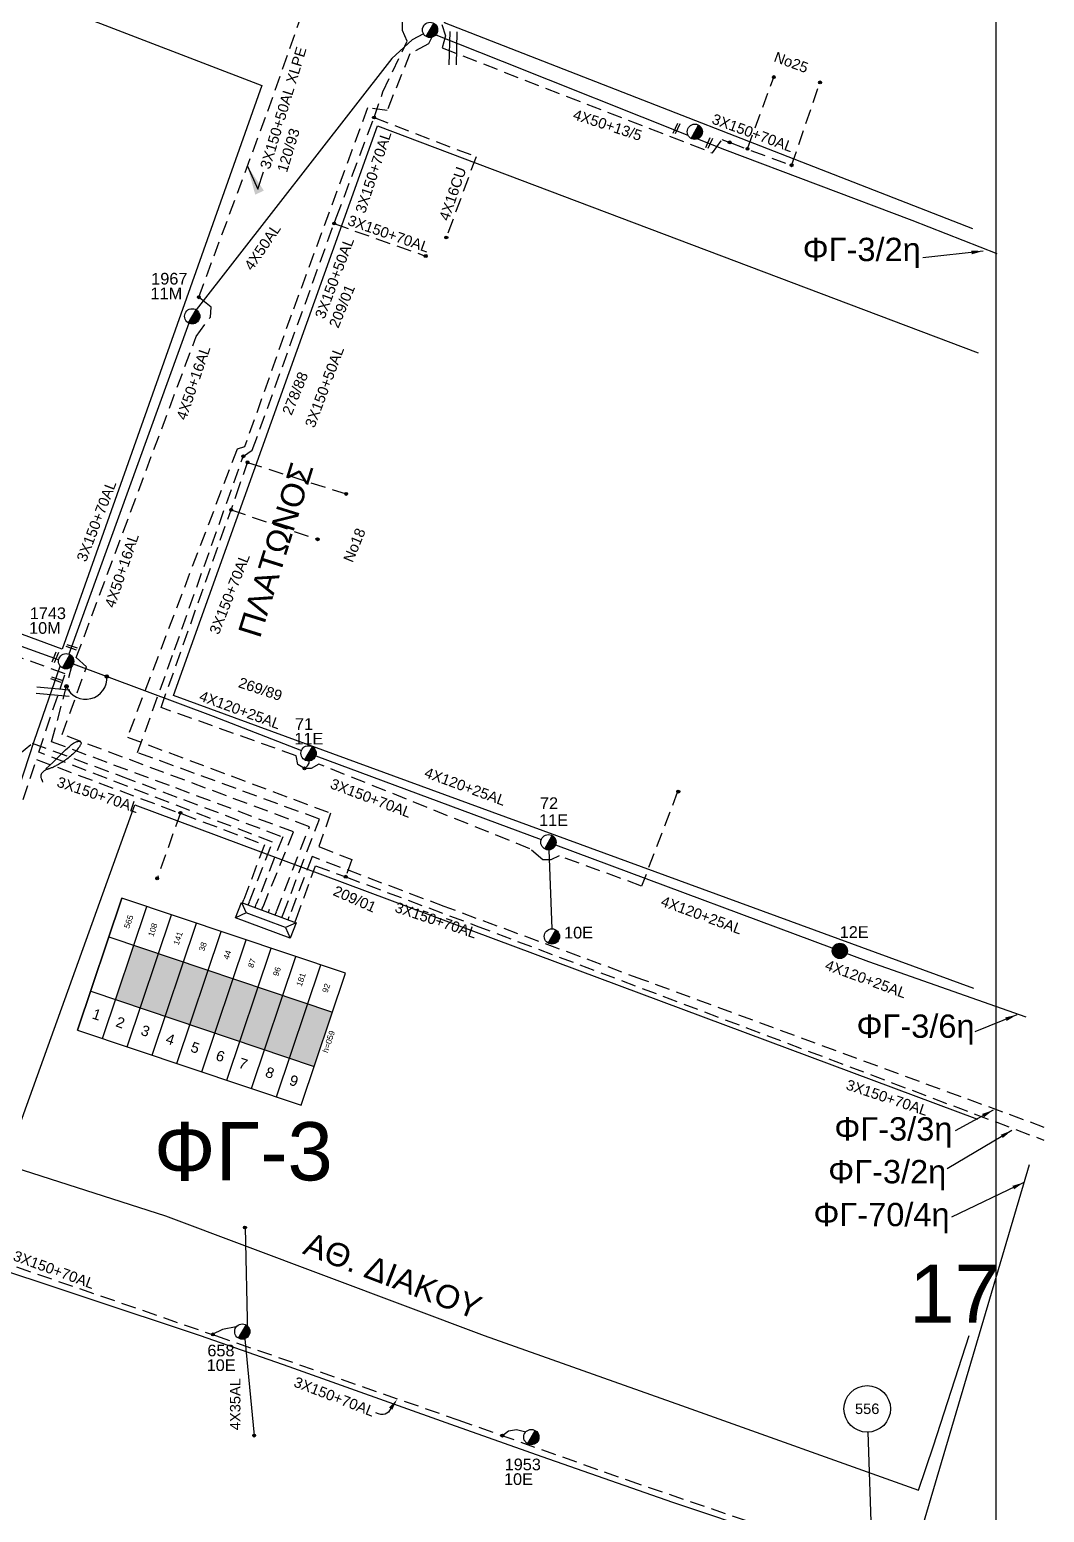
# Model space of a CAD drawing. Header units: millimetres. Extents: x 751 to 1825, y 360 to 872.
# Drawn here: x 1637 to 1724.1, y 468.9 to 596.1 of the extents above; entities that cross this region are included whole.
import ezdxf
from ezdxf.enums import TextEntityAlignment as Align

# ---------------------------------------------------------------- set-up
doc = ezdxf.new("R2010")
doc.units = ezdxf.units.MM
doc.linetypes.add('DASHED', pattern=[19.05, 12.7, -6.35])
for name, color, linetype in [('Άγνωστα', 7, 'Continuous'), ('Ασφαλειοκιβώτια Χ.Τ 9 αναχωρήσεων', 7, 'Continuous'), ('Γέφυρες Εναέριου Δικτύου', 7, 'Continuous'), ('Γυμνά εναέρια ΧΤ (3Φ)   4x35AL', 7, 'Continuous'), ('Γυμνά εναέρια ΧΤ και ΦΟΠ (3Φ)   4x50+16AL', 7, 'Continuous'), ('Επιγραφές - Σχήματα', 7, 'Continuous'), ('Καλώδια ΧΤ   3x150+50AL', 7, 'DASHED'), ('Καλώδια ΧΤ   3x150+70AL', 7, 'DASHED'), ('Καλώδια ΧΤ   3x150AL+50XLPE', 7, 'DASHED'), ('Καλώδια ΧΤ   4x50AL', 7, 'DASHED'), ('Μηχανική τομή', 7, 'Continuous'), ('Στύλος Ξύλινος', 7, 'Continuous'), ('Στύλος Ξύλινος @ 1', 7, 'Continuous'), ('Στύλος ΦΜ', 7, 'Continuous'), ('Στύλος ΦΜ @ 1', 7, 'Continuous'), ('Συνδέσεις', 7, 'Continuous'), ('Συνεστραμμένα ΧΤ   4x120+25 AL', 7, 'SYN_LINE'), ('Τομή', 7, 'Continuous'), ('Υποσταθμός πόλεως', 7, 'Continuous'), ('Υπόβαθρο ΔΕΗ', 7, 'Continuous'), ('Υπόγεια καλώδια Δικτύου ΧΤ και Παρ. ΧΤ - 3X150+70 AL', 7, 'DASHED'), ('Υπόγεια καλώδια Παροχών ΧΤ   4x16CU', 7, 'DASHED')]:
    doc.layers.add(name, color=color, linetype=linetype)
doc.styles.get("Standard").update_dxf_attribs({"font": 'ARIAL.TTF'})
doc.linetypes.add('SYN_LINE', pattern='A,0.5,-0.0001,["/\\/\\/\\/",Standard,S=0.1,R=0,X=0,Y=-0.05],-0.25', length=0.7501)
doc.dimstyles.new('ISO-25', dxfattribs={"dimtxt": 2.5, "dimasz": 2.5, "dimexe": 1.25, "dimexo": 0.625, "dimtad": 1, "dimtxsty": 'Standard', "dimcen": 2.5, "dimadec": 0, "dimazin": 0, "dimtfac": 1, "dimtmove": 0, "dimatfit": 3, "dimfxl": 1, "dimarcsym": 0})

# ---------------------------------------------------------------- blocks, each defined once
blk = doc.blocks.new('ΥΠΑΡΧΩΝ ΤΣΙΜΕΝΤΕΝΙΟΣ ΣΤΥΛΟΣ')
at = {"layer": 'Στύλος ΦΜ'}
blk.add_hatch(color=256, dxfattribs=at).paths.add_polyline_path([(-1.29, -2.28, 0.574793), (2.62, 0, 0.268822), (1.3, 2.27)])
blk.add_line((-1.29, -2.28), (1.3, 2.27), dxfattribs=at)
blk.add_circle((0, 0), 2.62, dxfattribs=at)
at = {"layer": 'Στύλος ΦΜ', "flags": 4}
for tag, p in [('ΑΡΙΘΜΟΣ', (-4.68, 8.05)), ('ΤΥΠΟΣ', (-4.91, 3.03))]:
    blk.add_attdef(tag, p, '', height=4, dxfattribs=at)
blk = doc.blocks.new('_ΣΥΝΔΕΣΗ')
at = {"layer": 'Συνδέσεις', "linetype": 'SYN_LINE', "ltscale": 40}
blk.add_hatch(color=256, dxfattribs=at).paths.add_polyline_path([(0.5, -0.01, 1), (-0.5, -0.01, 1)])
at = {"layer": 'Συνδέσεις'}
blk.add_circle((0, -0.01), 0.5, dxfattribs=at)
blk = doc.blocks.new('ΥΠΑΡΧΩΝ ΞΥΛΙΝΟΣ ΣΤΥΛΟΣ')
at = {"layer": 'Στύλος Ξύλινος'}
h = blk.add_hatch(color=256, dxfattribs=at)
h.paths.add_polyline_path([(-2.62, 0, 0.270008), (-1.29, -2.28), (1.3, 2.27, 0.576266)])
h.paths.add_polyline_path([(-1.29, -2.28, 0.574793), (2.62, 0, 0.268822), (1.3, 2.27)])
blk.add_line((-1.29, -2.28), (1.3, 2.27), dxfattribs=at)
blk.add_circle((0, 0), 2.62, dxfattribs=at)
at = {"layer": 'Στύλος Ξύλινος', "flags": 4}
for tag, p in [('ΑΡΙΘΜΟΣ', (-4.91, 8.6)), ('ΤΥΠΟΣ', (-4.85, 3.39))]:
    blk.add_attdef(tag, p, '', height=4, dxfattribs=at)
blk = doc.blocks.new('ΑΣΦΑΛΕΙΟΚΙΒΩΤΙΟ ΥΠΟΣΤΑΘΜΟΥ 9 ΑΝΑΧΩΡΗΣΕΩΝ')
at = {"layer": 'Ασφαλειοκιβώτια Χ.Τ 9 αναχωρήσεων', "ltscale": 40}
for p, q in [((-23.8, 40.36), (24.02, 40.36)), ((-9.72, 40.36), (-9.72, -40.64)), ((9.94, 40.36), (9.94, -40.64)), ((-23.8, 31.36), (24.02, 31.36)), ((-23.8, 22.36), (24.02, 22.36)), ((-23.8, 13.36), (24.02, 13.36)), ((-23.8, 4.36), (24.02, 4.36)), ((-23.8, -4.64), (24.02, -4.64)), ((-23.8, -13.64), (24.02, -13.64)), ((-23.8, -22.64), (24.02, -22.64)), ((-23.8, -31.64), (24.02, -31.64))]:
    blk.add_line(p, q, dxfattribs=at)
at = {"layer": 'Ασφαλειοκιβώτια Χ.Τ 9 αναχωρήσεων'}
blk.add_lwpolyline([(-23.8, -40.64), (24.02, -40.64), (24.02, 40.36), (-23.8, 40.36)], close=True, dxfattribs=at)
for s, p in [('1', (-18.45, 37.24)), ('2', (-18.45, 28.67)), ('3', (-18.45, 19.6)), ('4', (-18.45, 10.58)), ('5', (-18.45, 1.57)), ('6', (-18.45, -7.57)), ('7', (-18.45, -15.81)), ('8', (-18.45, -25.5)), ('9', (-18.45, -34.19))]:
    blk.add_text(s, height=3.6, rotation=270, dxfattribs=at).set_placement(p)
at = {"layer": 'Ασφαλειοκιβώτια Χ.Τ 9 αναχωρήσεων', "ltscale": 40}
for tag, height, p in [('ΟΝΟΜΑ', 5, (-0.16, 44.31)), ('ΚΕΙΜΕΝΟ 1', 2, (17.06, 35.59)), ('ΚΕΙΜΕΝΟ 2', 2, (17.06, 26.88)), ('ΚΕΙΜΕΝΟ 3', 2, (17.06, 17.69)), ('ΚΕΙΜΕΝΟ 4', 2, (17.06, 8.71)), ('ΚΕΙΜΕΝΟ 5', 2, (17.06, -0.13)), ('ΚΕΙΜΕΝΟ 6', 2, (17.06, -9.05)), ('ΚΕΙΜΕΝΟ 7', 2, (17.06, -18.13)), ('ΚΕΙΜΕΝΟ 8', 2, (17.06, -26.85)), ('ΚΕΙΜΕΝΟ 9', 2, (17.06, -35.99)), ('ΣΧ', 2, (-0.1, -42.64))]:
    blk.add_attdef(tag, text='', height=height, dxfattribs=at).set_placement(p, align=Align.MIDDLE_CENTER)
blk = doc.blocks.new('ΤΟΜΗ')
at = {"layer": 'Τομή', "ltscale": 40}
for p, q in [((-5.68, 0), (5.68, 0)), ((5.68, -2.33), (-5.68, -2.33))]:
    blk.add_line(p, q, dxfattribs=at)
blk = doc.blocks.new('ΜΗΧΑΝΙΚΗ ΤΟΜΗ')
at = {"layer": 'Μηχανική τομή', "ltscale": 40}
for p, q in [((-1.89, 0.78), (1.89, 0.78)), ((1.89, 0), (-1.89, 0))]:
    blk.add_line(p, q, dxfattribs=at)
blk = doc.blocks.new('ΥΠΟΣΤΑΘΜΟΣ ΠΟΛΕΩΣ 9 ΑΝΑΧΩΡΗΣΕΩΝ')
at = {"layer": 'Υποσταθμός πόλεως', "ltscale": 40}
for p, q in [((-9.63, -2.82), (-9.63, -4)), ((-7.12, -2.82), (-7.12, -4)), ((-4.84, -2.82), (-4.84, -4)), ((-2.36, -2.82), (-2.36, -4)), ((0.09, -2.82), (0.09, -4)), ((2.55, -2.82), (2.55, -4)), ((5.02, -2.82), (5.02, -4)), ((7.48, -2.82), (7.48, -4)), ((9.61, -2.82), (9.61, -4))]:
    blk.add_line(p, q, dxfattribs=at)
blk.add_lwpolyline([(-10.02, 2.82), (10.02, 2.82), (10.02, -2.82), (-10.02, -2.82)], close=True, dxfattribs=at)
for points in [[(-7.21, 0), (-10.02, 2.82)], [(-10.02, -2.82), (-7.21, 0)], [(-7.21, 0), (7.21, 0)], [(7.21, 0), (10.02, 2.82)], [(10.02, -2.82), (7.21, 0)]]:
    blk.add_lwpolyline(points, dxfattribs=at)
at = {"layer": 'Υποσταθμός πόλεως', "linetype": 'SYN_LINE', "ltscale": 40, "flags": 1}
for tag, p in [('ΜΕΤΑΣΧΗΜΑΤΙΣΜΟΣ', (10.79, 1.71)), ('ΙΣΧΥΣ', (10.77, -1.08)), ('ΑΡΙΘΜΟΣ', (10.89, -3.8))]:
    blk.add_attdef(tag, p, '', height=1.8, dxfattribs=at)

msp = doc.modelspace()

# ---------------------------------------------------------------- hatches: boundary and pattern name
at = {"layer": 'Ασφαλειοκιβώτια Χ.Τ 9 αναχωρήσεων', "ltscale": 0.1}
for color, points in [(30, [(1648.08, 516.81), (1645.95, 517.53), (1644.38, 512.87), (1646.51, 512.16)]), (62, [(1650.21, 516.1), (1648.08, 516.81), (1646.51, 512.16), (1648.65, 511.44)]), (6, [(1652.34, 515.38), (1650.21, 516.1), (1648.65, 511.44), (1650.78, 510.72)]), (1, [(1654.48, 514.67), (1652.34, 515.38), (1650.78, 510.72), (1652.91, 510.01)]), (27, [(1656.61, 513.95), (1654.48, 514.67), (1652.91, 510.01), (1655.05, 509.29)]), (173, [(1658.74, 513.23), (1656.61, 513.95), (1655.05, 509.29), (1657.18, 508.57)]), (2, [(1660.88, 512.52), (1658.74, 513.23), (1657.18, 508.57), (1659.31, 507.86)]), (85, [(1663.01, 511.8), (1660.88, 512.52), (1659.31, 507.86), (1661.44, 507.14)])]:
    msp.add_hatch(color=color, dxfattribs=at).paths.add_polyline_path(points)

# ---------------------------------------------------------------- linework, layer by layer
at = {"layer": 'Άγνωστα', "color": 85, "linetype": 'DASHED', "ltscale": 0.1}
for points in [[(1672.21, 599.68), (1671.54, 598.16), (1672.41, 596.56), (1672.73, 595.61), (1672.43, 594.56), (1695.66, 585.54), (1696.46, 586.69), (1697.12, 586.45)], [(1698.65, 585.9), (1700.91, 592.05)], [(1702.44, 584.47), (1704.87, 591.59)]]:
    msp.add_lwpolyline(points, dxfattribs=at)
at = {"layer": 'Άγνωστα', "ltscale": 0.1}
msp.add_lwpolyline([(1660.61, 532.72), (1660.87, 532.94), (1661.02, 533.17), (1661.01, 533.36)], dxfattribs=at)
at = {"layer": 'Γέφυρες Εναέριου Δικτύου', "ltscale": 0.1}
msp.add_arc((1641.83, 540.46), 1.81, 202.9914, 4.7076, dxfattribs=at)
at = {"layer": 'Γυμνά εναέρια ΧΤ (3Φ)   4x35AL', "color": 2, "linetype": 'SYN_LINE', "ltscale": 10}
for points in [[(1655.52, 493.3), (1655.72, 484.14)], [(1655.48, 483.75), (1656.29, 475.45)]]:
    msp.add_lwpolyline(points, dxfattribs=at)
at = {"layer": 'Γυμνά εναέρια ΧΤ και ΦΟΠ (3Φ)   4x50+16AL', "color": 2, "linetype": 'DASHED', "ltscale": 0.1}
msp.add_lwpolyline([(1641.01, 542.23), (1651.31, 569.79), (1652.53, 571.46), (1652.6, 572.32), (1651.53, 573.15)], dxfattribs=at)
at = {"layer": 'Γυμνά εναέρια ΧΤ και ΦΟΠ (3Φ)   4x50+16AL', "color": 5, "ltscale": 0.1}
msp.add_lwpolyline([(1722.85, 498.68), (1712.62, 464.1)], dxfattribs=at)
at = {"layer": 'Επιγραφές - Σχήματα', "ltscale": 0.1}
msp.add_lwpolyline([(1720, 856.45), (751.91, 856.45), (751.91, 369.88), (1720, 369.88)], close=True, dxfattribs=at)
for points in [[(1638.4, 532.67), (1638.7, 532.96), (1638.99, 533.23), (1639.25, 533.49), (1639.49, 533.72), (1639.72, 533.94), (1639.92, 534.14), (1640.1, 534.31), (1640.26, 534.45), (1640.39, 534.58), (1640.51, 534.68), (1640.61, 534.76), (1640.7, 534.82), (1640.77, 534.88), (1640.84, 534.91), (1640.9, 534.94), (1640.95, 534.97), (1641, 534.99), (1641.05, 535.01), (1641.1, 535.02), (1641.15, 535.03), (1641.2, 535.04), (1641.24, 535.04), (1641.28, 535.04), (1641.31, 535.03), (1641.34, 535.02), (1641.37, 535), (1641.39, 534.98), (1641.41, 534.96), (1641.42, 534.92), (1641.42, 534.89), (1641.42, 534.85), (1641.41, 534.8), (1641.39, 534.75), (1641.36, 534.7), (1641.33, 534.64), (1641.29, 534.57), (1641.24, 534.51), (1641.18, 534.44), (1641.12, 534.36), (1641.05, 534.28), (1640.97, 534.2), (1640.89, 534.12), (1640.8, 534.03), (1640.71, 533.94), (1640.61, 533.86), (1640.51, 533.77), (1640.41, 533.68), (1640.31, 533.6), (1640.2, 533.52), (1640.09, 533.44), (1639.99, 533.36), (1639.88, 533.29), (1639.77, 533.22), (1639.67, 533.16), (1639.57, 533.1), (1639.48, 533.04), (1639.38, 532.99), (1639.3, 532.95), (1639.22, 532.9), (1639.14, 532.87), (1639.06, 532.83), (1638.99, 532.8), (1638.93, 532.77), (1638.86, 532.75), (1638.8, 532.73), (1638.75, 532.71), (1638.69, 532.69), (1638.64, 532.68), (1638.59, 532.66), (1638.55, 532.64), (1638.5, 532.63), (1638.46, 532.61), (1638.41, 532.59), (1638.37, 532.57), (1638.33, 532.55), (1638.3, 532.53), (1638.26, 532.51), (1638.23, 532.48), (1638.19, 532.46), (1638.16, 532.43), (1638.13, 532.4), (1638.1, 532.37), (1638.08, 532.34), (1638.05, 532.31), (1638.03, 532.27), (1638.01, 532.23), (1638, 532.2), (1637.98, 532.16), (1637.97, 532.11), (1637.97, 532.06), (1637.97, 532.01), (1637.98, 531.94), (1637.99, 531.87), (1638.02, 531.77), (1638.07, 531.67), (1638.12, 531.54)], [(1668.01, 477.76), (1667.92, 477.61), (1667.81, 477.47), (1667.68, 477.37), (1667.53, 477.29), (1667.36, 477.25), (1667.17, 477.25), (1666.96, 477.3), (1666.74, 477.41)]]:
    msp.add_lwpolyline(points, dxfattribs=at)
msp.add_circle((1708.93, 477.74), 2, dxfattribs=at)
at = {"layer": 'Επιγραφές - Σχήματα'}
msp.add_solid([(1667.87, 477.86), (1668.58, 478.58), (1668.15, 477.67)], dxfattribs=at)
at = {"layer": 'Καλώδια ΧΤ   3x150+50AL', "color": 30, "linetype": 'DASHED', "ltscale": 0.1}
msp.add_lwpolyline([(1671.68, 595.76), (1671.27, 594.92), (1669.67, 594.05), (1667.7, 589.19), (1666.03, 589.41), (1659.47, 571.63), (1655.47, 560.31), (1654.82, 560.12), (1645.4, 535.4), (1662.85, 528.88), (1661.85, 526), (1664.68, 524.89), (1664.15, 523.41)], dxfattribs=at)
at = {"layer": 'Καλώδια ΧΤ   3x150+50AL', "color": 30, "linetype": 'SYN_LINE', "ltscale": 10}
for points in [[(1671.89, 595.68), (1677.59, 593.42), (1693.54, 587.08)], [(1694.37, 586.75), (1696.67, 585.84), (1712.76, 579.77), (1720.05, 576.9)]]:
    msp.add_lwpolyline(points, dxfattribs=at)
at = {"layer": 'Καλώδια ΧΤ   3x150+50AL', "color": 85, "linetype": 'DASHED', "ltscale": 0.1}
msp.add_lwpolyline([(1655.36, 559.51), (1656.13, 560.03), (1663.15, 579.48)], dxfattribs=at)
at = {"layer": 'Καλώδια ΧΤ   3x150+70AL', "color": 85, "linetype": 'DASHED', "ltscale": 0.1}
for points in [[(1663.16, 579.49), (1663.33, 579.97), (1666.58, 588.58), (1667.35, 590.78), (1669.42, 595.14), (1669.03, 596.04), (1669.03, 597.07), (1669.43, 597.89), (1670.56, 598.41), (1671.13, 600.12)], [(1663.15, 579.48), (1671.01, 576.69)], [(1658.78, 520.2), (1661.89, 528.37), (1646.28, 534.07), (1649.44, 542.88), (1655.35, 559.5)]]:
    msp.add_lwpolyline(points, dxfattribs=at)
at = {"layer": 'Καλώδια ΧΤ   3x150+70AL', "color": 87, "linetype": 'DASHED', "ltscale": 0.1}
msp.add_lwpolyline([(1697.16, 586.43), (1702.44, 584.47)], dxfattribs=at)
at = {"layer": 'Καλώδια ΧΤ   3x150+70AL', "color": 2, "linetype": 'Continuous', "ltscale": 0.1}
msp.add_lwpolyline([(1650.69, 570.93), (1640.37, 542.52)], dxfattribs=at)
at = {"layer": 'Καλώδια ΧΤ   3x150+70AL', "color": 173, "linetype": 'DASHED', "ltscale": 0.1}
msp.add_lwpolyline([(1655.89, 521.28), (1657.87, 526.37), (1637.8, 534.12), (1640.06, 540.84), (1618.85, 548.47), (1617.42, 550.03), (1596.06, 558.72), (1593.78, 558.37), (1574.83, 565.56)], dxfattribs=at)
at = {"layer": 'Καλώδια ΧΤ   3x150+70AL', "color": 27, "linetype": 'DASHED', "ltscale": 0.1}
for points in [[(1692.65, 530.73), (1689.56, 522.62), (1682.48, 525.21), (1681.77, 524.87), (1681.07, 524.88), (1679.97, 525.82), (1661.85, 533.09), (1661.19, 532.71), (1660.61, 532.71), (1660.05, 533.04), (1659.9, 533.8), (1648.29, 537.94), (1654.74, 556.13), (1655.72, 558.98)], [(1655.72, 558.98), (1664.18, 556.27)], [(1654.31, 554.91), (1661.73, 552.37)], [(1657.05, 520.84), (1659.67, 527.26), (1649.01, 531.24), (1638.9, 534.99), (1640.63, 541.49)]]:
    msp.add_lwpolyline(points, dxfattribs=at)
at = {"layer": 'Καλώδια ΧΤ   3x150+70AL', "color": 6, "linetype": 'DASHED', "ltscale": 0.1}
msp.add_lwpolyline([(1613.42, 542.68), (1636.13, 533.96), (1637.22, 534.88), (1644.88, 532.05), (1658.74, 526.83), (1656.47, 521.06)], dxfattribs=at)
at = {"layer": 'Καλώδια ΧΤ   3x150+70AL', "color": 2, "linetype": 'DASHED', "ltscale": 0.1}
for points in [[(1658.2, 520.42), (1661.04, 527.7), (1639.81, 535.62), (1641.89, 541.43), (1641.01, 542.23)], [(1624.23, 491.51), (1625.08, 493.66), (1652.97, 484.03), (1673.79, 476.8), (1688.31, 471.64), (1704.48, 466.11), (1704.81, 466.24), (1704.96, 466.71), (1705, 467.12), (1705.28, 467.39), (1705.58, 467.62), (1705.91, 467.59), (1707.86, 466.95)], [(1654.75, 484.77), (1653.57, 484.56), (1652.69, 484.13)]]:
    msp.add_lwpolyline(points, dxfattribs=at)
at = {"layer": 'Καλώδια ΧΤ   3x150+70AL', "color": 1, "linetype": 'Continuous', "ltscale": 0.1}
msp.add_lwpolyline([(1631.82, 518.33), (1635.12, 528.05), (1637.43, 535.13), (1639.64, 541.48)], dxfattribs=at)
at = {"layer": 'Καλώδια ΧΤ   3x150+70AL', "color": 1, "linetype": 'DASHED', "ltscale": 0.1}
for points in [[(1622.51, 515.29), (1630.94, 512.57), (1632.57, 517.66), (1632.77, 519.23), (1637.61, 533.48), (1657.17, 526.16), (1655.39, 521.46), (1655.39, 521.46), (1655.39, 521.46)], [(1649.95, 528.89), (1647.96, 523.26)]]:
    msp.add_lwpolyline(points, dxfattribs=at)
at = {"layer": 'Καλώδια ΧΤ   3x150+70AL', "color": 62, "linetype": 'DASHED', "ltscale": 0.1}
msp.add_lwpolyline([(1724.14, 501.9), (1689.66, 514.57), (1672.61, 520.86), (1661.26, 525.14), (1659.31, 520), (1659.31, 520)], dxfattribs=at)
at = {"layer": 'Καλώδια ΧΤ   3x150+70AL', "color": 30, "linetype": 'DASHED', "ltscale": 0.1}
msp.add_lwpolyline([(1659.9, 519.78), (1659.9, 519.78), (1661.55, 524.35), (1664.15, 523.41), (1675.35, 519.21), (1724.11, 500.81)], dxfattribs=at)
at = {"layer": 'Καλώδια ΧΤ   3x150AL+50XLPE', "color": 2, "linetype": 'DASHED', "ltscale": 0.1}
msp.add_lwpolyline([(1651.53, 573.15), (1657.46, 589.13), (1660.86, 598.82), (1651.77, 602.36), (1651.97, 602.88)], dxfattribs=at)
at = {"layer": 'Καλώδια ΧΤ   4x50AL', "color": 2, "linetype": 'Continuous', "ltscale": 0.1}
msp.add_lwpolyline([(1670.82, 595.78), (1669.86, 595.25), (1668.1, 593.66), (1651.32, 572.08)], dxfattribs=at)
at = {"layer": 'Συνεστραμμένα ΧΤ   4x120+25 AL', "color": 6, "linetype": 'SYN_LINE', "ltscale": 10}
msp.add_lwpolyline([(1639.5, 542.02), (1629.22, 545.73), (1619.88, 549.06)], dxfattribs=at)
at = {"layer": 'Συνεστραμμένα ΧΤ   4x120+25 AL', "color": 27, "linetype": 'SYN_LINE', "ltscale": 10}
for points in [[(1640.76, 541.69), (1652.76, 537.19), (1660.35, 534.24)], [(1661.57, 533.78), (1680.94, 526.61)], [(1682.17, 526.16), (1709.04, 516.14), (1722.56, 511.38)]]:
    msp.add_lwpolyline(points, dxfattribs=at)
at = {"layer": 'Συνεστραμμένα ΧΤ   4x120+25 AL', "color": 27, "linetype": 'Continuous', "ltscale": 0.1}
msp.add_lwpolyline([(1681.58, 525.73), (1681.84, 518.94)], dxfattribs=at)
at = {"layer": 'Υπόβαθρο ΔΕΗ', "ltscale": 0.1}
for points in [[(1717.99, 579.02), (1672.64, 596.72), (1679.43, 615.51), (1691.67, 649.44)], [(1718.08, 513.83), (1649.37, 538.97), (1666.88, 587.88), (1718.45, 568.39)], [(1634.95, 498.72), (1646.03, 529.6), (1718.4, 502.61)], [(1634.95, 498.72), (1648.67, 494.31), (1676.05, 484.03), (1692.97, 478.04), (1713.34, 470.77), (1714.62, 474.57), (1717.69, 484.03)]]:
    msp.add_lwpolyline(points, dxfattribs=at)
for points in [[(1551.74, 631.75), (1656.95, 591.32), (1639.81, 542.94), (1618.11, 550.97), (1595.1, 559.76), (1539.21, 580.56), (1534.07, 582.56), (1551.74, 631.75)], [(1651.65, 484.03), (1659.26, 481.38), (1673.16, 476.43), (1680.99, 473.66), (1692.21, 469.74), (1700.5, 466.95), (1711.41, 463.02), (1710.52, 460.07), (1706, 445.02), (1702.01, 432.12), (1699.41, 423.69), (1690.44, 427.29), (1669.54, 435.63), (1635.77, 449.05), (1619.2, 455.71), (1629.46, 484.03), (1631.83, 490.63)]]:
    msp.add_lwpolyline(points, close=True, dxfattribs=at)
at = {"layer": 'Υπόγεια καλώδια Δικτύου ΧΤ και Παρ. ΧΤ - 3X150+70 AL', "color": 2, "linetype": 'DASHED', "ltscale": 0.1}
msp.add_lwpolyline([(1677.6, 475.44), (1678.14, 475.86), (1678.81, 475.97), (1679.62, 475.78)], dxfattribs=at)
at = {"layer": 'Υπόγεια καλώδια Παροχών ΧΤ   4x16CU', "color": 85, "linetype": 'DASHED', "ltscale": 0.1}
msp.add_lwpolyline([(1666.58, 588.58), (1675.34, 585.22), (1672.79, 578.28)], dxfattribs=at)

# ---------------------------------------------------------------- block references
at = {"layer": 'Ασφαλειοκιβώτια Χ.Τ 9 αναχωρήσεων', "ltscale": 0.1}
ref = msp.add_blockref('ΑΣΦΑΛΕΙΟΚΙΒΩΤΙΟ ΥΠΟΣΤΑΘΜΟΥ 9 ΑΝΑΧΩΡΗΣΕΩΝ', (1652.59, 512.68), dxfattribs=dict(at, xscale=0.2500000000000197, yscale=0.2500000000000197, zscale=0.2500000000000197, rotation=71.4344406352107))
ref.add_attrib('ΣΧ', 'h=059', dxfattribs={"ltscale": 40, "height": 0.5, "rotation": 71.4344}).set_placement((1662.69, 509.26), align=Align.MIDDLE_CENTER)
ref.add_attrib('ΚΕΙΜΕΝΟ 2', '108', dxfattribs={"ltscale": 40, "height": 0.5, "rotation": 71.4344}).set_placement((1647.58, 518.86), align=Align.MIDDLE_CENTER)
ref.add_attrib('ΚΕΙΜΕΝΟ 1', '565', dxfattribs={"ltscale": 40, "height": 0.5, "rotation": 71.4344}).set_placement((1645.51, 519.56), align=Align.MIDDLE_CENTER)
ref.add_attrib('ΚΕΙΜΕΝΟ 3', '141', dxfattribs={"ltscale": 40, "height": 0.5, "rotation": 71.4344}).set_placement((1649.75, 518.13), align=Align.MIDDLE_CENTER)
ref.add_attrib('ΚΕΙΜΕΝΟ 4', '38', dxfattribs={"ltscale": 40, "height": 0.5, "rotation": 71.4344}).set_placement((1651.88, 517.42), align=Align.MIDDLE_CENTER)
ref.add_attrib('ΚΕΙΜΕΝΟ 5', '44', dxfattribs={"ltscale": 40, "height": 0.5, "rotation": 71.4344}).set_placement((1653.98, 516.71), align=Align.MIDDLE_CENTER)
ref.add_attrib('ΚΕΙΜΕΝΟ 6', '87', dxfattribs={"ltscale": 40, "height": 0.5, "rotation": 71.4344}).set_placement((1656.09, 516), align=Align.MIDDLE_CENTER)
ref.add_attrib('ΚΕΙΜΕΝΟ 7', '96', dxfattribs={"ltscale": 40, "height": 0.5, "rotation": 71.4344}).set_placement((1658.24, 515.28), align=Align.MIDDLE_CENTER)
ref.add_attrib('ΚΕΙΜΕΝΟ 8', '181', dxfattribs={"ltscale": 40, "height": 0.5, "rotation": 71.4344}).set_placement((1660.31, 514.59), align=Align.MIDDLE_CENTER)
ref.add_attrib('ΚΕΙΜΕΝΟ 9', '92', dxfattribs={"ltscale": 40, "height": 0.5, "rotation": 71.4344}).set_placement((1662.47, 513.86), align=Align.MIDDLE_CENTER)
at = {"layer": 'Μηχανική τομή', "ltscale": 0.1}
for p, xscale, yscale, zscale, rotation in [((1692.64, 587.6), 0.2499999999999939, 0.2499999999999939, 0.2499999999999939, 65.53625031190522), ((1695.44, 586.36), 0.2499999999999939, 0.2499999999999939, 0.2499999999999939, 65.53625031190522), ((1639.3, 542.22), 0.2499999999999407, 0.2499999999999407, 0.2499999999999407, 68.1803369868874), ((1640.59, 543.02), 0.2500000000000341, 0.2500000000000341, 0.2500000000000341, 341.5806673514177), ((1639.27, 540.25), 0.2500000000000341, 0.2500000000000341, 0.2500000000000341, 341.5806673514177)]:
    msp.add_blockref('ΜΗΧΑΝΙΚΗ ΤΟΜΗ', p, dxfattribs=dict(at, xscale=xscale, yscale=yscale, zscale=zscale, rotation=rotation))
at = {"layer": 'Στύλος Ξύλινος @ 1', "ltscale": 0.1}
ref = msp.add_blockref('ΥΠΑΡΧΩΝ ΞΥΛΙΝΟΣ ΣΤΥΛΟΣ', (1706.58, 517.05), dxfattribs=dict(at, xscale=0.25, yscale=0.25, zscale=0.25))
ref.add_attrib('ΤΥΠΟΣ', '12E', (1706.57, 518.17), dxfattribs={"layer": 'Στύλος Ξύλινος', "height": 1, "flags": 4})
at = {"layer": 'Στύλος ΦΜ @ 1', "ltscale": 0.1}
ref = msp.add_blockref('ΥΠΑΡΧΩΝ ΤΣΙΜΕΝΤΕΝΙΟΣ ΣΤΥΛΟΣ', (1671.39, 596.1), dxfattribs=dict(at, xscale=0.25, yscale=0.25, zscale=0.25))
ref.add_attrib('ΤΥΠΟΣ', '901', (1673.74, 598.23), dxfattribs={"layer": 'Στύλος ΦΜ', "height": 1, "flags": 4})
ref.add_attrib('ΑΡΙΘΜΟΣ', '11M', (1673.74, 596.79), dxfattribs={"layer": 'Στύλος ΦΜ', "height": 1, "flags": 4})
at = {"layer": 'Στύλος ΦΜ @ 1', "ltscale": 0.1, "xscale": 0.25, "yscale": 0.25, "zscale": 0.25}
msp.add_blockref('ΥΠΑΡΧΩΝ ΤΣΙΜΕΝΤΕΝΙΟΣ ΣΤΥΛΟΣ', (1694.13, 587.36), dxfattribs=at)
at = {"layer": 'Στύλος ΦΜ @ 1', "ltscale": 0.1}
ref = msp.add_blockref('ΥΠΑΡΧΩΝ ΤΣΙΜΕΝΤΕΝΙΟΣ ΣΤΥΛΟΣ', (1650.97, 571.52), dxfattribs=dict(at, xscale=0.25, yscale=0.25, zscale=0.25))
ref.add_attrib('ΤΥΠΟΣ', '11M', (1647.39, 572.99), dxfattribs={"layer": 'Στύλος ΦΜ', "height": 1, "flags": 4})
ref.add_attrib('ΑΡΙΘΜΟΣ', '1967', (1647.45, 574.25), dxfattribs={"layer": 'Στύλος ΦΜ', "height": 1, "flags": 4})
ref = msp.add_blockref('ΥΠΑΡΧΩΝ ΤΣΙΜΕΝΤΕΝΙΟΣ ΣΤΥΛΟΣ', (1640.14, 541.91), dxfattribs=dict(at, xscale=0.25, yscale=0.25, zscale=0.25))
ref.add_attrib('ΤΥΠΟΣ', '10M', (1636.96, 544.27), dxfattribs={"layer": 'Στύλος ΦΜ', "height": 1, "flags": 4})
ref.add_attrib('ΑΡΙΘΜΟΣ', '1743', (1637.02, 545.53), dxfattribs={"layer": 'Στύλος ΦΜ', "height": 1, "flags": 4})
at = {"layer": 'Στύλος ΦΜ @ 1', "ltscale": 0.1, "xscale": 0.25, "yscale": 0.25, "zscale": 0.25}
msp.add_blockref('ΥΠΑΡΧΩΝ ΤΣΙΜΕΝΤΕΝΙΟΣ ΣΤΥΛΟΣ', (1660.96, 534.01), dxfattribs=at).add_auto_attribs({'ΤΥΠΟΣ': '11E', 'ΑΡΙΘΜΟΣ': '71'})
at = {"layer": 'Στύλος ΦΜ @ 1', "ltscale": 0.1}
ref = msp.add_blockref('ΥΠΑΡΧΩΝ ΤΣΙΜΕΝΤΕΝΙΟΣ ΣΤΥΛΟΣ', (1681.56, 526.38), dxfattribs=dict(at, xscale=0.25, yscale=0.25, zscale=0.25))
ref.add_attrib('ΤΥΠΟΣ', '11E', (1680.76, 527.77), dxfattribs={"layer": 'Στύλος ΦΜ', "height": 1, "flags": 4})
ref.add_attrib('ΑΡΙΘΜΟΣ', '72', (1680.83, 529.23), dxfattribs={"layer": 'Στύλος ΦΜ', "height": 1, "flags": 4})
ref = msp.add_blockref('ΥΠΑΡΧΩΝ ΤΣΙΜΕΝΤΕΝΙΟΣ ΣΤΥΛΟΣ', (1681.86, 518.29), dxfattribs=dict(at, xscale=0.25, yscale=0.25, zscale=0.25))
ref.add_attrib('ΤΥΠΟΣ', '10E', (1682.9, 518.12), dxfattribs={"layer": 'Στύλος ΦΜ', "height": 1, "flags": 4})
ref = msp.add_blockref('ΥΠΑΡΧΩΝ ΤΣΙΜΕΝΤΕΝΙΟΣ ΣΤΥΛΟΣ', (1655.27, 484.37), dxfattribs=dict(at, xscale=0.25, yscale=0.25, zscale=0.25))
ref.add_attrib('ΤΥΠΟΣ', '10E', (1652.21, 480.99), dxfattribs={"layer": 'Στύλος ΦΜ', "height": 1, "flags": 4})
ref.add_attrib('ΑΡΙΘΜΟΣ', '658', (1652.27, 482.25), dxfattribs={"layer": 'Στύλος ΦΜ', "height": 1, "flags": 4})
ref = msp.add_blockref('ΥΠΑΡΧΩΝ ΤΣΙΜΕΝΤΕΝΙΟΣ ΣΤΥΛΟΣ', (1680.09, 475.32), dxfattribs=dict(at, xscale=0.25, yscale=0.25, zscale=0.25))
ref.add_attrib('ΤΥΠΟΣ', '10E', (1677.74, 471.21), dxfattribs={"layer": 'Στύλος ΦΜ', "height": 1, "flags": 4})
ref.add_attrib('ΑΡΙΘΜΟΣ', '1953', (1677.8, 472.47), dxfattribs={"layer": 'Στύλος ΦΜ', "height": 1, "flags": 4})
at = {"layer": 'Συνδέσεις', "ltscale": 0.1, "xscale": 0.25, "yscale": 0.25, "zscale": 0.25}
for p in [(1700.91, 592.06), (1704.88, 591.6), (1666.58, 588.59), (1697.12, 586.45), (1698.65, 585.91), (1702.44, 584.49), (1663.16, 579.49), (1672.79, 578.29), (1671.02, 576.7), (1651.54, 573.16), (1655.36, 559.51), (1655.72, 558.99), (1664.19, 556.28), (1654.31, 554.92), (1661.74, 552.39), (1660.61, 532.72), (1692.71, 530.73), (1649.95, 528.9), (1647.96, 523.28), (1664.15, 523.42), (1655.5, 493.31), (1652.74, 484.13), (1656.29, 475.45), (1677.6, 475.45)]:
    msp.add_blockref('_ΣΥΝΔΕΣΗ', p, dxfattribs=at)
at = {"layer": 'Συνδέσεις', "xscale": 0.3, "yscale": 0.3, "zscale": 0.345700799648589}
for p in [(1640.17, 539.76), (1643.63, 540.61)]:
    msp.add_blockref('_ΣΥΝΔΕΣΗ', p, dxfattribs=at)
at = {"layer": 'Τομή', "ltscale": 0.1}
for p, xscale, yscale, zscale, rotation in [((1673.66, 594.52), 0.2499999999999948, 0.2499999999999948, 0.2499999999999948, 268.538955079053), ((1639.04, 539.6), 0.2499999999999774, 0.2499999999999774, 0.2499999999999774, 354.8833122180604)]:
    msp.add_blockref('ΤΟΜΗ', p, dxfattribs=dict(at, xscale=xscale, yscale=yscale, zscale=zscale, rotation=rotation))
at = {"layer": 'Υποσταθμός πόλεως', "xscale": 0.2499999999998139, "yscale": 0.2499999999998139, "zscale": 0.2499999999998139, "rotation": 159.5483861330024}
msp.add_blockref('ΥΠΟΣΤΑΘΜΟΣ ΠΟΛΕΩΣ 9 ΑΝΑΧΩΡΗΣΕΩΝ', (1657.29, 519.68), dxfattribs=at)

# ---------------------------------------------------------------- texts
at = {"layer": 'Άγνωστα', "ltscale": 0.1, "insert": (1683.87, 589.32), "char_height": 0.9, "width": 8.5591, "attachment_point": 1, "rotation": 341.9243}
msp.add_mtext('4X50+13/5', dxfattribs=at)
at = {"layer": 'Γυμνά εναέρια ΧΤ (3Φ)   4x35AL', "color": 7, "ltscale": 0.1, "insert": (1654.21, 475.91), "char_height": 0.9, "width": 84.1859, "attachment_point": 1, "rotation": 90}
msp.add_mtext('4X35AL', dxfattribs=at)
at = {"layer": 'Γυμνά εναέρια ΧΤ και ΦΟΠ (3Φ)   4x50+16AL', "color": 7, "ltscale": 0.1, "char_height": 0.9, "width": 84.1859, "attachment_point": 1, "rotation": 71.2969}
for insert in [(1649.58, 562.83), (1643.43, 546.72)]:
    msp.add_mtext('4X50+16AL', dxfattribs=dict(at, insert=insert))
at = {"layer": 'Επιγραφές - Σχήματα', "ltscale": 0.1, "char_height": 0.9, "attachment_point": 1}
for s, insert, width, rotation in [('No25', (1701.15, 594.26), 8.5591, 339.8971), ('120/93', (1658.24, 584.07), 84.1859, 73.0581), ('209/01', (1662.68, 570.78), 8.5591, 67.7357), ('278/88', (1658.66, 563.3), 8.5591, 67.7357), ('No18', (1663.91, 550.66), 8.5591, 67.7357), ('269/89', (1655.14, 540.56), 8.5591, 341.5532), ('209/01', (1663.35, 522.69), 8.5591, 336.2697)]:
    msp.add_mtext(s, dxfattribs=dict(at, insert=insert, width=width, rotation=rotation))
at = {"layer": 'Επιγραφές - Σχήματα', "ltscale": 0.1}
for s, insert, char_height, width, attachment_point in [('ΦΓ-3/2η', (1708.46, 576.96), 2, 8.5591, 5), ('ΦΓ-3/6η', (1713.08, 510.29), 2, 8.5591, 5), ('ΦΓ-3/3η', (1711.18, 501.47), 2, 8.5591, 5), ('ΦΓ-3/2η', (1710.65, 497.8), 2, 8.5591, 5), ('ΦΓ-70/4η', (1710.16, 494.12), 2, 8.5591, 5), ('17', (1712.54, 490.13), 5, 9.6451, 1), ('556', (1708.93, 477.74), 0.9, 5.0311, 5)]:
    msp.add_mtext(s, dxfattribs=dict(at, insert=insert, char_height=char_height, width=width, attachment_point=attachment_point))
at = {"layer": 'Επιγραφές - Σχήματα', "ltscale": 0.1, "char_height": 2, "attachment_point": 5}
for s, insert, rotation in [('ΠΛΑΤΩΝΟΣ', (1658.15, 551.48), 72.6122), ('ΑΘ. ΔΙΑΚΟΥ', (1668.19, 489.16), 339.0705)]:
    msp.add_mtext(s, dxfattribs=dict(at, insert=insert, rotation=rotation))
at = {"layer": 'Επιγραφές - Σχήματα', "insert": (1647.67, 502.35), "char_height": 5, "width": 1.551, "attachment_point": 1}
msp.add_mtext('ФΓ-3', dxfattribs=at)
at = {"layer": 'Καλώδια ΧΤ   3x150+50AL', "color": 7, "linetype": 'DASHED', "ltscale": 0.1, "char_height": 0.9, "width": 84.1859, "attachment_point": 1, "rotation": 69.4269}
for insert in [(1661.48, 571.55), (1660.62, 562.2)]:
    msp.add_mtext('3X150+50AL', dxfattribs=dict(at, insert=insert))
at = {"layer": 'Καλώδια ΧΤ   3x150+70AL', "color": 7, "linetype": 'DASHED', "ltscale": 0.1, "char_height": 0.9, "width": 84.1859, "attachment_point": 1}
for insert, rotation in [((1695.82, 588.94), 339.956), ((1664.95, 580.57), 71.7596), ((1664.54, 580.24), 340.713), ((1641.01, 550.7), 68.9451), ((1652.41, 544.47), 68.3512), ((1639.55, 532.03), 341.5806), ((1663.06, 531.88), 339.2762), ((1668.58, 521.27), 341.5806), ((1707.32, 506.04), 341.5806), ((1635.82, 491.36), 339.9747)]:
    msp.add_mtext('3X150+70AL', dxfattribs=dict(at, insert=insert, rotation=rotation))
at = {"layer": 'Καλώδια ΧΤ   3x150AL+50XLPE', "color": 7, "linetype": 'DASHED', "ltscale": 0.1, "insert": (1656.77, 584.35), "char_height": 0.9, "width": 84.1859, "attachment_point": 1, "rotation": 73.0581}
msp.add_mtext('3X150+50AL XLPE', dxfattribs=at)
at = {"layer": 'Καλώδια ΧΤ   4x50AL', "color": 7, "linetype": 'DASHED', "ltscale": 0.1, "insert": (1655.37, 575.88), "char_height": 0.9, "width": 84.1859, "attachment_point": 1, "rotation": 55.7183}
msp.add_mtext('4X50AL', dxfattribs=at)
at = {"layer": 'Συνεστραμμένα ΧΤ   4x120+25 AL', "color": 7, "linetype": 'DASHED', "ltscale": 0.1, "char_height": 0.9, "width": 84.1859, "attachment_point": 1, "rotation": 339.9214}
for insert in [(1651.8, 539.41), (1671.13, 532.84), (1691.44, 521.8), (1705.54, 516.32)]:
    msp.add_mtext('4X120+25AL', dxfattribs=dict(at, insert=insert))
at = {"layer": 'Υπόγεια καλώδια Δικτύου ΧΤ και Παρ. ΧΤ - 3X150+70 AL', "color": 7, "linetype": 'DASHED', "ltscale": 0.1, "insert": (1659.93, 480.53), "char_height": 0.9, "width": 84.1859, "attachment_point": 1, "rotation": 338.8223}
msp.add_mtext('3X150+70AL', dxfattribs=at)
at = {"layer": 'Υπόγεια καλώδια Παροχών ΧΤ   4x16CU', "color": 7, "linetype": 'DASHED', "ltscale": 0.1, "insert": (1672.14, 579.94), "char_height": 0.9, "width": 84.1859, "attachment_point": 1, "rotation": 71.2063}
msp.add_mtext('4X16CU', dxfattribs=at)

# ---------------------------------------------------------------- leaders
at = {"layer": 'Επιγραφές - Σχήματα', "ltscale": 0.1}
for points, override in [([(1655.71, 584.41), (1656.61, 582.44), (1657.08, 583.91)], {"dimgap": 0.625, "dimtad": 0}), ([(1709.34, 466.35), (1709.02, 475.74)], {"dimasz": 1, "dimgap": 0.625, "dimtad": 0})]:
    msp.add_leader(points, dimstyle='ISO-25', override=override, dxfattribs=at)
at = {"layer": 'Επιγραφές - Σχήματα', "ltscale": 40}
for points in [[(1718.88, 577.12), (1713.72, 576.53)], [(1721.77, 511.56), (1718.16, 510.1)], [(1719.76, 503.39), (1716.47, 501.6)], [(1721.34, 501.64), (1715.81, 498.33)], [(1722.37, 497.17), (1716.18, 494.19)]]:
    msp.add_leader(points, dimstyle='ISO-25', override={"dimasz": 1, "dimtad": 0}, dxfattribs=at)

doc.saveas('drawing.dxf')
